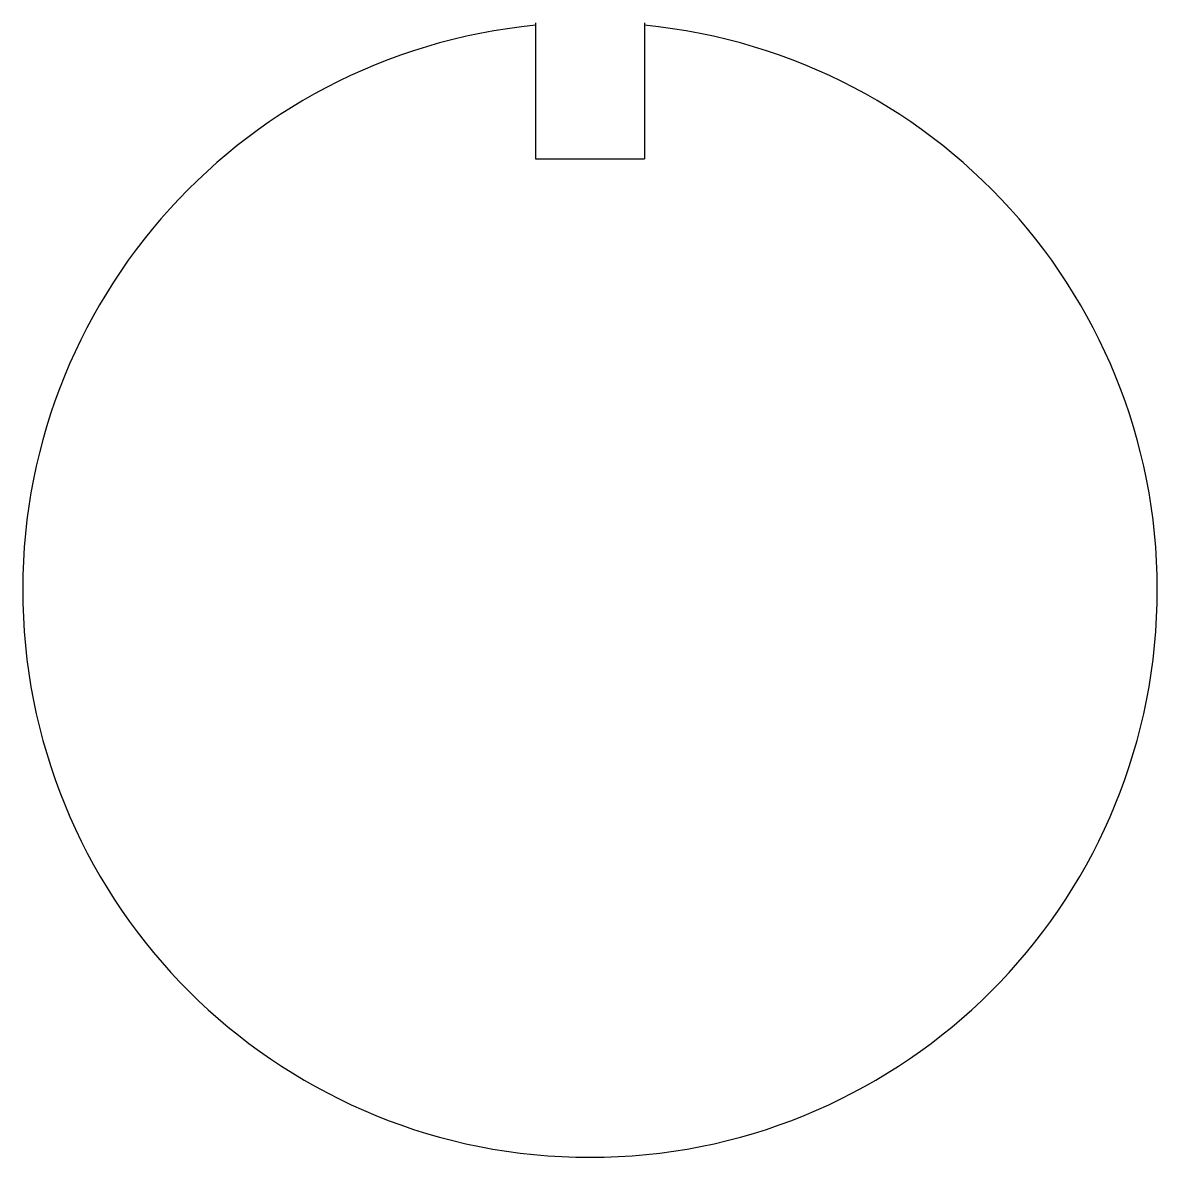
# Model space of a CAD drawing. Header units: millimetres. Extents: x 7.5 to 32.5, y 7.5 to 32.5.
import ezdxf

# ---------------------------------------------------------------- set-up
doc = ezdxf.new("R2010")
doc.units = ezdxf.units.MM
doc.layers.get('0').update_dxf_attribs({"lineweight": 25, "true_color": 0xffffff})

msp = doc.modelspace()

# ---------------------------------------------------------------- linework, layer by layer
for p, q in [((18.8, 32.5), (18.8, 29.5)), ((21.2, 32.5), (21.2, 29.5)), ((18.8, 29.5), (21.2, 29.5))]:
    msp.add_line(p, q)
msp.add_arc((20, 20), 12.5, 95.5089, 84.4911)

doc.saveas('drawing.dxf')
